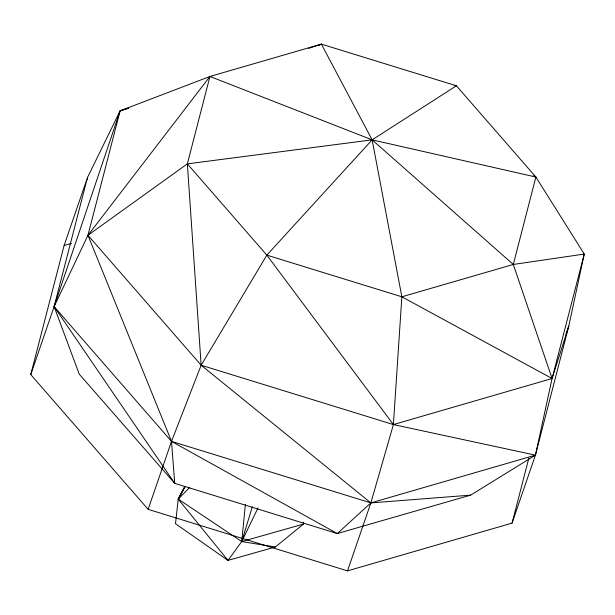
<?xml version="1.0" encoding="UTF-8"?>
<svg xmlns="http://www.w3.org/2000/svg" width="615" height="615" viewBox="0 0 615 615"><rect width="100%" height="100%" fill="white"/><g stroke="black" fill="none" stroke-linecap="round" stroke-linejoin="round"><path stroke-width="0.92" d="M87.399 179.465L87.476 177.551L120.117 110.815L209.938 76.468L321.376 44.126L456.392 85.793L535.888 177.059L584.25 254.057L568.783 326.088L535.427 455.154L512.057 523.119L347.498 570.874L148.138 509.343L30.75 374.581L64.106 245.523L87.476 177.551L54.12 306.608L30.75 374.581M308.63 48.354L321.376 44.126L372.144 139.851L401.856 296.799L393.4 424.565L370.868 502.901L347.498 570.874M184.746 486.404L178.227 499.126L175.498 523.719L227.988 560.411L241.726 541.577L245.4 504.4M148.138 509.343L171.508 441.378L201.151 365.233L187.352 163.867L209.938 76.468L372.144 139.851L535.888 177.059L513.294 264.458L552.086 378.517L535.427 455.154L470.636 495.144L337.289 533.559L174.722 483.344L79.25 374.158L54.12 306.608L120.117 110.815L128.312 108.102M512.057 523.119L528.854 458.129M303.264 522.204L303.426 524.103L275.366 546.989L241.726 541.577L252.335 506.76M565.977 334.245L568.783 326.088L552.086 378.517L393.4 424.565L201.151 365.233L87.953 235.276L120.117 110.815L128.42 108.409M454.493 85.57L456.392 85.793L372.144 139.851L187.352 163.867L87.953 235.276L171.508 441.378L174.722 483.344L54.12 306.608L87.953 235.276L209.938 76.468M185.077 486.457L178.227 499.126L241.726 541.577L258.016 507.898M275.366 546.989L227.988 560.411L178.227 499.126L185.069 486.557M187.352 163.867L266.841 255.133L401.856 296.799L552.086 378.517L584.25 254.057L513.294 264.458L372.144 139.851L266.841 255.133L201.151 365.233L370.868 502.901L470.636 495.144M178.227 499.126L189.651 487.487M266.841 255.133L393.4 424.565L535.427 455.154L370.868 502.901L337.289 533.559L171.508 441.378L54.12 306.608M318.824 45.364L321.376 44.126M64.106 245.523L71.463 243.386M401.856 296.799L513.294 264.458M241.726 541.577L303.426 524.103M171.508 441.378L370.868 502.901M533.674 175.252L535.888 177.059"/></g></svg>
